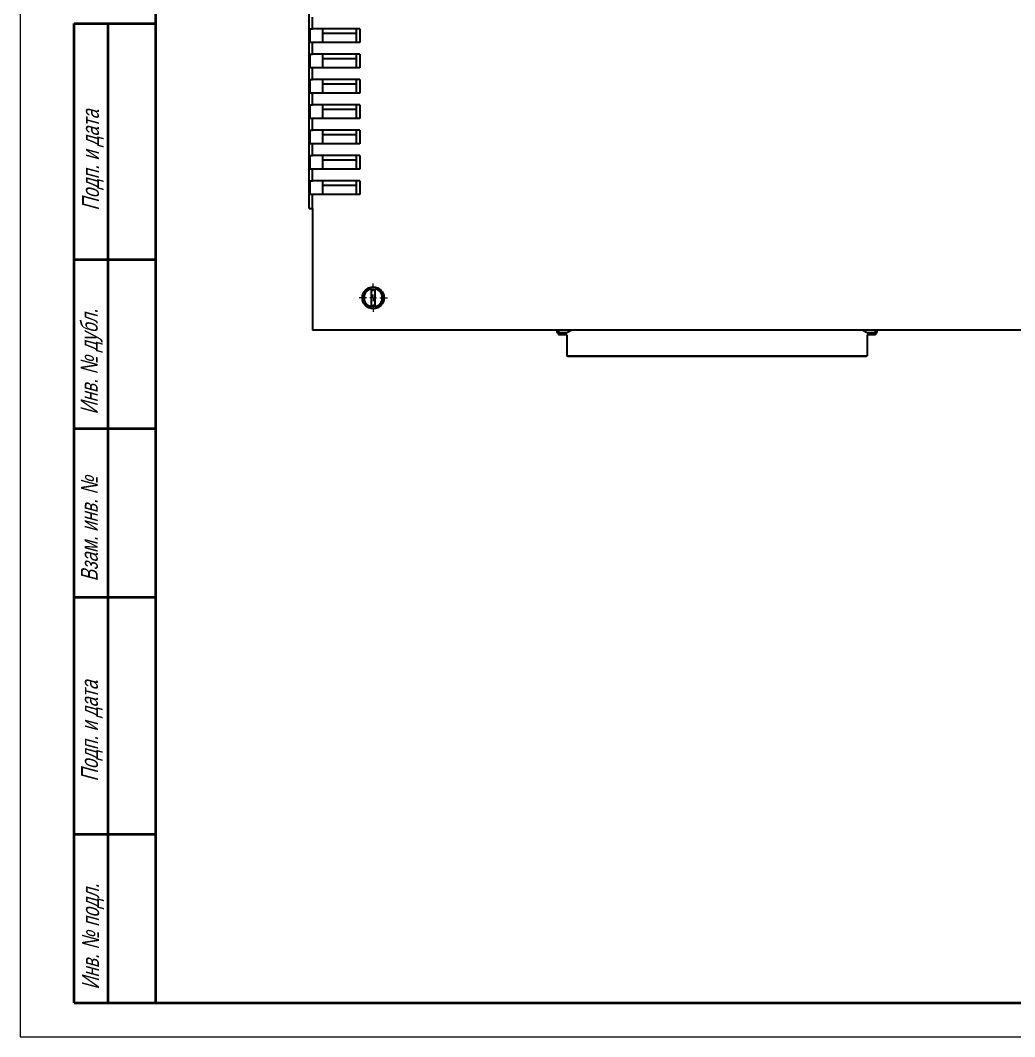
# Model space of a CAD drawing. Header units: millimetres. Extents: x 7140 to 8879, y -16257 to -5062.
# Drawn here: x 7139.6 to 7286.9, y -13523.2 to -13372.7 of the extents above; entities that cross this region are included whole.
import ezdxf

# ---------------------------------------------------------------- set-up
doc = ezdxf.new("R2010")
doc.units = ezdxf.units.MM
doc.layers.add('ОСЕВЫЕ', color=7, linetype='Continuous')
doc.styles.add('CLW', font='clw.shx', dxfattribs={"width": 0.75, "oblique": 15})

# ---------------------------------------------------------------- blocks, each defined once
blk = doc.blocks.new('SW_CENTERMARKSYMBOL_9')
at = {"color": 0, "linetype": 'Continuous', "lineweight": 0}
for p, q in [((0, 1), (0, 2.1)), ((-1, 0), (-2.1, 0)), ((0, 0), (-0.5, 0)), ((0, 0), (0, 0.5)), ((0, 0), (0, -0.5)), ((0, 0), (0.5, 0)), ((1, 0), (2.1, 0)), ((0, -1), (0, -2.1))]:
    blk.add_line(p, q, dxfattribs=at)

msp = doc.modelspace()

# ---------------------------------------------------------------- linework, layer by layer
at = {"color": 7, "linetype": 'Continuous', "lineweight": 15}
msp.add_line((7159.585, -13231.1631), (7159.585, -13518.1631), dxfattribs=at)
at = {"color": 7, "linetype": 'Continuous', "lineweight": 40}
for p, q in [((7159.585, -13231.1631), (7159.585, -13518.1631)), ((7147.585, -13518.1631), (7147.585, -13373.1631)), ((7147.585, -13373.1631), (7159.585, -13373.1631)), ((7152.585, -13518.1631), (7152.585, -13373.1631)), ((7159.585, -13408.1631), (7147.585, -13408.1631)), ((7159.585, -13433.1631), (7147.585, -13433.1631)), ((7159.585, -13458.1631), (7147.585, -13458.1631)), ((7147.585, -13493.1631), (7159.585, -13493.1631)), ((7147.585, -13518.1631), (7159.585, -13518.1631)), ((7159.585, -13518.1631), (7554.585, -13518.1631))]:
    msp.add_line(p, q, dxfattribs=at)
at = {"color": 7, "linetype": 'Continuous', "lineweight": 30}
for p, q in [((7182.35286, -13400.57319), (7182.35286, -13334.97319)), ((7182.85285, -13373.97319), (7182.85285, -13372.22319)), ((7182.51952, -13373.97319), (7182.85285, -13373.97319)), ((7182.51952, -13375.97319), (7182.51952, -13373.97319)), ((7189.85285, -13373.97319), (7182.85285, -13373.97319)), ((7184.35284, -13373.97319), (7184.35284, -13375.97319)), ((7184.35284, -13374.57319), (7189.35285, -13374.57319)), ((7189.35285, -13373.97319), (7189.35285, -13375.97319)), ((7189.85285, -13373.97319), (7189.85285, -13375.97319)), ((7182.85285, -13375.97319), (7182.51952, -13375.97319)), ((7182.85285, -13377.72319), (7182.85285, -13375.97319)), ((7189.85285, -13375.97319), (7182.85285, -13375.97319)), ((7182.51952, -13377.72319), (7182.85285, -13377.72319)), ((7182.51952, -13379.72319), (7182.51952, -13377.72319)), ((7189.85285, -13377.72319), (7182.85285, -13377.72319)), ((7184.35284, -13377.72319), (7184.35284, -13379.72319)), ((7189.35285, -13377.72319), (7189.35285, -13379.72319)), ((7189.85285, -13377.72319), (7189.85285, -13379.72319)), ((7182.85285, -13379.72319), (7182.51952, -13379.72319)), ((7182.85285, -13381.47319), (7182.85285, -13379.72319)), ((7189.85285, -13379.72319), (7182.85285, -13379.72319)), ((7184.35284, -13378.32319), (7189.35285, -13378.32319)), ((7182.51952, -13381.47319), (7182.85285, -13381.47319)), ((7182.51952, -13383.47319), (7182.51952, -13381.47319)), ((7189.85285, -13381.47319), (7182.85285, -13381.47319)), ((7184.35284, -13381.47319), (7184.35284, -13383.47319)), ((7184.35284, -13382.07319), (7189.35285, -13382.07319)), ((7189.35285, -13381.47319), (7189.35285, -13383.47319)), ((7189.85285, -13381.47319), (7189.85285, -13383.47319)), ((7182.85285, -13383.47319), (7182.51952, -13383.47319)), ((7182.85285, -13385.22319), (7182.85285, -13383.47319)), ((7189.85285, -13383.47319), (7182.85285, -13383.47319)), ((7182.51952, -13385.22319), (7182.85285, -13385.22319)), ((7182.51952, -13387.22319), (7182.51952, -13385.22319)), ((7189.85285, -13385.22319), (7182.85285, -13385.22319)), ((7184.35284, -13385.22319), (7184.35284, -13387.22319)), ((7189.35285, -13385.22319), (7189.35285, -13387.22319)), ((7189.85285, -13385.22319), (7189.85285, -13387.22319)), ((7182.85285, -13387.22319), (7182.51952, -13387.22319)), ((7182.85285, -13388.97319), (7182.85285, -13387.22319)), ((7189.85285, -13387.22319), (7182.85285, -13387.22319)), ((7184.35284, -13385.82319), (7189.35285, -13385.82319)), ((7182.51952, -13388.97319), (7182.85285, -13388.97319)), ((7182.51952, -13390.97319), (7182.51952, -13388.97319)), ((7189.85285, -13388.97319), (7182.85285, -13388.97319)), ((7184.35284, -13388.97319), (7184.35284, -13390.97319)), ((7184.35284, -13389.57319), (7189.35285, -13389.57319)), ((7189.35285, -13388.97319), (7189.35285, -13390.97319)), ((7189.85285, -13388.97319), (7189.85285, -13390.97319)), ((7182.85285, -13390.97319), (7182.51952, -13390.97319)), ((7182.85285, -13392.72319), (7182.85285, -13390.97319)), ((7189.85285, -13390.97319), (7182.85285, -13390.97319)), ((7182.51952, -13392.72319), (7182.85285, -13392.72319)), ((7182.51952, -13394.72319), (7182.51952, -13392.72319)), ((7189.85285, -13392.72319), (7182.85285, -13392.72319)), ((7184.35284, -13392.72319), (7184.35284, -13394.72319)), ((7184.35284, -13393.32319), (7189.35285, -13393.32319)), ((7189.35285, -13392.72319), (7189.35285, -13394.72319)), ((7189.85285, -13392.72319), (7189.85285, -13394.72319)), ((7182.85285, -13394.72319), (7182.51952, -13394.72319)), ((7182.85285, -13396.47319), (7182.85285, -13394.72319)), ((7189.85285, -13394.72319), (7182.85285, -13394.72319)), ((7182.51952, -13396.47319), (7182.85285, -13396.47319)), ((7182.51952, -13398.47319), (7182.51952, -13396.47319)), ((7189.85285, -13396.47319), (7182.85285, -13396.47319)), ((7184.35284, -13396.47319), (7184.35284, -13398.47319)), ((7184.35284, -13397.07319), (7189.35285, -13397.07319)), ((7189.35285, -13396.47319), (7189.35285, -13398.47319)), ((7189.85285, -13396.47319), (7189.85285, -13398.47319)), ((7182.85285, -13398.47319), (7182.51952, -13398.47319)), ((7182.85285, -13400.57319), (7182.85285, -13398.47319)), ((7189.85285, -13398.47319), (7182.85285, -13398.47319)), ((7182.35286, -13400.57319), (7182.85285, -13400.57319)), ((7182.85285, -13400.57319), (7182.85285, -13418.57319)), ((7191.60286, -13415.09984), (7191.60286, -13412.44654)), ((7192.10285, -13412.44654), (7192.10285, -13415.09984)), ((7340.11346, -13418.57319), (7182.85285, -13418.57319)), ((7219.05285, -13418.57319), (7219.05285, -13418.92319)), ((7219.27786, -13418.57319), (7219.27786, -13418.92319)), ((7220.55285, -13418.92319), (7221.15907, -13418.57319)), ((7264.39664, -13418.57319), (7265.00285, -13418.92319)), ((7266.27785, -13418.92319), (7266.27785, -13418.57319)), ((7266.50285, -13418.92319), (7266.50285, -13418.57319)), ((7219.05285, -13418.92319), (7219.27786, -13418.92319)), ((7219.27786, -13418.92319), (7220.55285, -13418.92319)), ((7219.27786, -13418.92319), (7219.27786, -13419.27319)), ((7220.55285, -13419.27319), (7219.27786, -13419.27319)), ((7220.55285, -13419.27319), (7220.55285, -13422.34819)), ((7265.00285, -13418.92319), (7266.27785, -13418.92319)), ((7266.27785, -13419.27319), (7265.00285, -13419.27319)), ((7265.00285, -13419.27319), (7265.00285, -13422.34819)), ((7266.27785, -13418.92319), (7266.50285, -13418.92319)), ((7266.27785, -13418.92319), (7266.27785, -13419.27319)), ((7220.55285, -13422.34819), (7265.00285, -13422.34819)), ((7220.67785, -13422.47318), (7220.55285, -13422.34819)), ((7264.87786, -13422.47318), (7220.67785, -13422.47318)), ((7264.87786, -13422.47318), (7265.00285, -13422.34819))]:
    msp.add_line(p, q, dxfattribs=at)
msp.add_circle((7191.85285, -13413.77319), 1.6, dxfattribs=at)
for radius, start, end in [(1.35, 100.6719293, 259.3280707), (1.2, 77.9753008, 102.0246992), (1.35, 280.6719293, 79.3280707), (1.2, 257.9753008, 282.0246992)]:
    msp.add_arc((7191.85285, -13413.77319), radius, start, end, dxfattribs=at)
at = {"layer": 'ОСЕВЫЕ', "lineweight": 0}
for p, q in [((7139.585, -13226.1631), (7139.585, -13523.1631)), ((7139.585, -13523.1631), (7559.585, -13523.1631))]:
    msp.add_line(p, q, dxfattribs=at)

# ---------------------------------------------------------------- block references
at = {"color": 7, "linetype": 'Continuous', "lineweight": 0}
msp.add_blockref('SW_CENTERMARKSYMBOL_9', (7191.85285, -13413.77319), dxfattribs=at)

# ---------------------------------------------------------------- texts
at = {"color": 7, "linetype": 'Continuous', "lineweight": 0, "char_height": 2.5, "attachment_point": 1, "rotation": 90, "style": 'CLW'}
for s, insert in [('Подп. и дата', (7148.72813, -13400.85917)), ('Инв. № дубл.', (7148.53486, -13431.04313)), ('Взам. инв. №', (7148.55939, -13455.76353)), ('Подп. и дата', (7148.57004, -13485.37299)), ('Инв. № подл.', (7148.73974, -13516.19949))]:
    msp.add_mtext(s, dxfattribs=dict(at, insert=insert))

doc.saveas('drawing.dxf')
